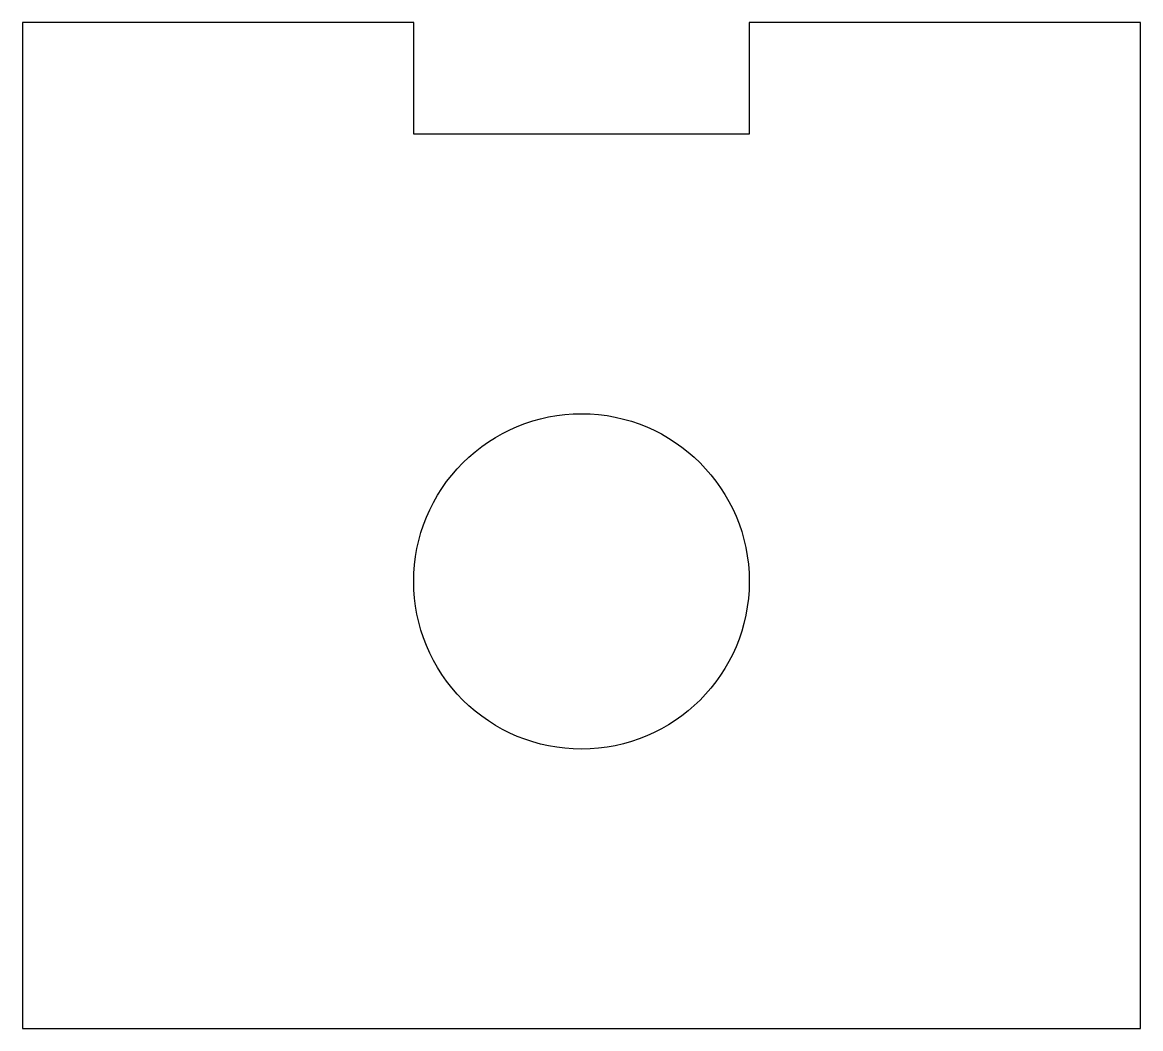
# Model space of a CAD drawing. Extents: x 0 to 10, y 0 to 9.
import ezdxf

# ---------------------------------------------------------------- set-up
doc = ezdxf.new("R2010")
doc.units = 0
doc.layers.add('Layer_1', color=7, linetype='CONTINUOUS')

msp = doc.modelspace()

# ---------------------------------------------------------------- linework, layer by layer
at = {"layer": 'Layer_1', "color": 7}
for p, q in [((3.499666, 8.999701), (0, 8.999701)), ((0, 8.999701), (0, 0.000001)), ((3.499666, 7.999788), (3.499666, 8.999701)), ((3.499666, 8.999701), (3.499666, 8.999701)), ((10.000147, 8.999701), (6.499931, 8.999701)), ((6.499931, 8.999701), (6.499931, 7.999788)), ((10.000147, 0.000001), (10.000147, 8.999701)), ((6.499931, 7.999788), (3.499666, 7.999788)), ((5.000075, 5.499496), (5.000075, 5.499496)), ((0, 0.000001), (10.000147, 0.000001))]:
    msp.add_line(p, q, dxfattribs=at)
for points in [[(3.939196, 5.060347), (4.220585, 5.341635), (4.602202, 5.499605), (5.000075, 5.499496)], [(5.000075, 5.499496), (5.828395, 5.499417), (6.499859, 4.827947), (6.499931, 3.999626)], [(3.499666, 3.999626), (3.4997, 4.3975), (3.657807, 4.779059), (3.939196, 5.060347)], [(3.939196, 2.938906), (3.657807, 3.220194), (3.4997, 3.601753), (3.499666, 3.999626)], [(6.499931, 3.999626), (6.499859, 3.171306), (5.828395, 2.499836), (5.000075, 2.499756)], [(5.000075, 2.499756), (4.602202, 2.499648), (4.220585, 2.657617), (3.939196, 2.938906)]]:
    msp.add_open_spline(points, degree=3, dxfattribs=at)

doc.saveas('drawing.dxf')
